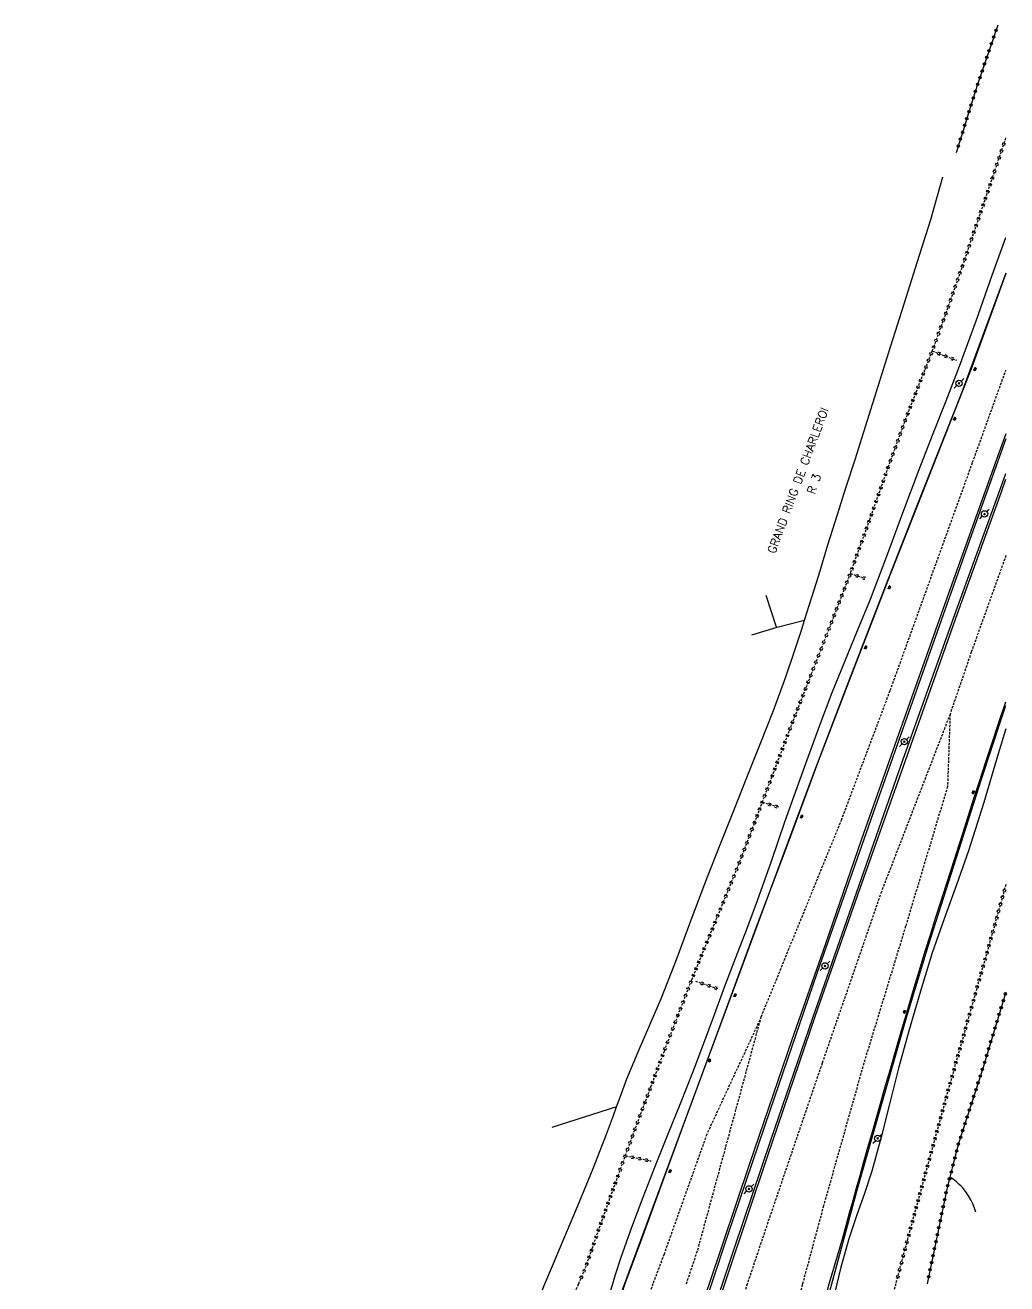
# Model space of a CAD drawing. Header units: millimetres. Extents: x 145000 to 146000, y 128000 to 128940.
# Drawn here: x 145794.4 to 146000.2, y 128676 to 128939.8 of the extents above; entities that cross this region are included whole.
import ezdxf
from ezdxf.enums import TextEntityAlignment as Align

# ---------------------------------------------------------------- set-up
doc = ezdxf.new("R2010")
doc.units = ezdxf.units.MM
doc.linetypes.add('DASHED', pattern=[0.75, 0.5, -0.25])
doc.layers.get('0').update_dxf_attribs({"linetype": 'CONTINUOUS'})
for name, color, linetype in [('W0001', 6, 'DASHED'), ('W0008', 7, 'CONTINUOUS'), ('W0010', 4, 'CONTINUOUS'), ('W0211', 2, 'CONTINUOUS'), ('W0220', 5, 'DASHED'), ('W0322', 7, 'CONTINUOUS'), ('W0323', 7, 'CONTINUOUS'), ('W0330', 7, 'CONTINUOUS'), ('W0401', 7, 'CONTINUOUS'), ('W0473', 7, 'CONTINUOUS'), ('W0989', 7, 'CONTINUOUS'), ('W0990', 7, 'CONTINUOUS')]:
    doc.layers.add(name, color=color, linetype=linetype)
doc.styles.get("Standard").update_dxf_attribs({"font": 'romans.shx', "width": 0.85})

# ---------------------------------------------------------------- blocks, each defined once
blk = doc.blocks.new('T401')
for p, q in [((-0.3, 0.3), (0, 0.3)), ((-0.3, -0.25), (-0.3, 0.3)), ((-0.3, 0.15), (0, 0.15)), ((-0.3, 0), (0, 0)), ((0, 0.3), (0, -0.25)), ((-0.3, -0.15), (0, -0.15)), ((-0.3, -0.25), (-0.3, -0.3)), ((-0.3, -0.3), (0, -0.3)), ((0, -0.3), (0, -0.25))]:
    blk.add_line(p, q)
blk = doc.blocks.new('T473')
for p, q in [((-0.166667, 0.166667), (0.166667, -0.166667)), ((-0.166667, -0.166667), (0.166667, 0.166667)), ((0.500001, 0.500001), (1.000002, 1.000002)), ((-1.000002, -1.000002), (-0.500001, -0.500001))]:
    blk.add_line(p, q)
blk.add_ellipse((0, 0), major_axis=(0.471405, 0.471405), ratio=1, start_param=5.4977871438, end_param=11.780972451)
blk = doc.blocks.new('t323o')
at = {"color": 0, "linetype": 'Continuous'}
for radius in [0.25, 0.15]:
    blk.add_circle((0, 0), radius, dxfattribs=at)
blk = doc.blocks.new('t220o')
at = {"color": 0, "linetype": 'Continuous'}
for p, q in [((-0.25, 0.25), (0.25, 0.25)), ((-0.25, -0.25), (0.25, -0.25))]:
    blk.add_line(p, q, dxfattribs=at)
blk = doc.blocks.new('t322o')
at = {"color": 0, "linetype": 'Continuous'}
for radius in [0.25, 0.15]:
    blk.add_circle((0, 0), radius, dxfattribs=at)

msp = doc.modelspace()

# ---------------------------------------------------------------- linework, layer by layer
at = {"layer": 'W0001'}
for points in [[(145948.72, 128731.96), (145956.65, 128751.38), (145965.52, 128773.18), (145975.77, 128800.39), (145993.03, 128848.18), (146000, 128867.48)], [(146000, 128828.62), (145992.75, 128808.4), (145988.3, 128795.4)], [(145988.3, 128795.4), (145973.91, 128758.18), (145961.49, 128722.26), (145949.4, 128686.77), (145945.8, 128676)], [(145988.3, 128795.4), (145987.77, 128780.21), (145978.98, 128750.93), (145970.22, 128722.21), (145961.78, 128692.35), (145957.38, 128676)], [(145948.72, 128731.96), (145937.3, 128707.32), (145928.35, 128682.21), (145926.02, 128676)], [(145933.04, 128676), (145935.41, 128683.08), (145948.72, 128731.96)], [(145926.02, 128676), (145917.35, 128652.77), (145904.86, 128622.13), (145893.02, 128596.3), (145878.54, 128566.61), (145861.31, 128533.95), (145846.65, 128508.01), (145828.67, 128478.3), (145812.86, 128452.14), (145799.39, 128432.43), (145799.39, 128432.43)], [(145945.8, 128676), (145937.39, 128650.84), (145922.19, 128604.56), (145911.06, 128569.23), (145900.21, 128533.69), (145886.04, 128485.75), (145875.85, 128449.42), (145860.3, 128391.04), (145854.44, 128367.35), (145845.33, 128329.58), (145837.28, 128293.78), (145829.85, 128257.97), (145822.78, 128221.26), (145816.02, 128183.55), (145814.8, 128176)], [(145957.38, 128676), (145957.33, 128675.82), (145953.9, 128662.47), (145946.79, 128635.01), (145943.68, 128622.42), (145935.06, 128585.33), (145928.15, 128552.72), (145920.15, 128512.53), (145911.25, 128465.68), (145905.79, 128434.72), (145903.93, 128415.85)]]:
    msp.add_lwpolyline(points, dxfattribs=at)
at = {"layer": 'W0008'}
for points in [[(146000, 128887.74), (145992.85, 128868.12), (145975.77, 128824.67), (145968.49, 128805.83), (145960.74, 128785.71), (145954.16, 128767.96), (145947.44, 128750.16), (145940.48, 128731.15), (145932.32, 128709.07), (145923.38, 128684.82), (145920.15, 128676)], [(146000, 128854.12), (145998.06, 128848.78), (145988.33, 128821.67), (145977.54, 128791.34), (145969.69, 128768.98), (145962.17, 128747.23), (145955.15, 128727.12), (145946.29, 128701.12), (145937.8, 128676)], [(145941.1, 128676), (145941.94, 128678.53), (145950.03, 128702.67), (145960.11, 128732.2), (145969.48, 128758.94), (145978.57, 128784.52), (145989.85, 128816.49), (145999.05, 128842.01), (146000, 128844.65)], [(145963, 128676.23), (145965.79, 128685.61), (145966.51, 128688.24), (145967.24, 128690.86), (145967.97, 128693.48), (145968.7, 128696.1), (145969.44, 128698.72), (145970.17, 128701.34), (145971.09, 128704.58), (145972.01, 128707.83), (145972.93, 128711.07), (145973.86, 128714.31), (145974.79, 128717.55), (145975.73, 128720.78), (145976.93, 128724.94), (145978.14, 128729.1), (145979.36, 128733.26), (145980.58, 128737.41), (145981.83, 128741.55), (145983.09, 128745.7), (145984.17, 128749.16), (145985.26, 128752.62), (145986.36, 128756.08), (145987.47, 128759.53), (145988.58, 128762.98), (145989.7, 128766.44), (145990.9, 128770.19), (145992.1, 128773.95), (145993.31, 128777.7), (145994.52, 128781.45), (145995.74, 128785.2), (145996.97, 128788.95), (145998.53, 128793.63), (146000, 128797.99)], [(145920.15, 128676), (145919.77, 128674.95), (145915.01, 128662.4), (145909.67, 128648.85), (145903.87, 128634.49), (145896.07, 128616.08), (145894.42, 128612.48), (145890.59, 128604.11), (145886, 128594.12), (145878.01, 128577.74), (145873.82, 128569.4), (145864.37, 128550.83), (145855.87, 128535.11), (145846.57, 128518.54), (145838.88, 128505.65), (145825.53, 128484.32), (145812.15, 128462.51), (145797.75, 128439.63), (145794.44, 128434.41)], [(145937.8, 128676), (145936.85, 128673.17), (145929.42, 128650.9), (145919.86, 128621.79), (145912.17, 128598.01), (145902.68, 128567.78), (145896.13, 128546.36), (145887.36, 128517.08), (145880.23, 128492.9), (145871.99, 128463.58), (145863.13, 128431.39), (145856.79, 128406.42), (145855.56, 128401.84)], [(145858.35, 128401.68), (145859.23, 128405), (145866.41, 128431.71), (145870.12, 128445.24), (145876.26, 128467.13), (145881.74, 128486.72), (145887.71, 128507.33), (145893.8, 128527.7), (145901.6, 128553.63), (145910.5, 128582.1), (145919.2, 128609.57), (145926.3, 128631.26), (145932.47, 128649.85), (145941.1, 128676)], [(145913.41, 128440.88), (145917.95, 128468.96), (145922.99, 128498.02), (145928.46, 128526.8), (145935.03, 128559.55), (145939.74, 128581.28), (145946.21, 128609.37), (145950.43, 128627.24), (145956.32, 128650.7), (145959.59, 128663.2), (145962.94, 128676)], [(145962.94, 128676), (145963, 128676.23)]]:
    msp.add_lwpolyline(points, dxfattribs=at)
at = {"layer": 'W0010'}
for points in [[(146000, 128887.79), (145990.57, 128862.32), (145981.19, 128838.71), (145974.76, 128822.26), (145966.59, 128801.09), (145959.91, 128783.54), (145953.03, 128765.16), (145943.24, 128738.68), (145934.7, 128715.64), (145926.29, 128692.84), (145920.03, 128676)], [(146000, 128853.07), (145993.17, 128833.92), (145982.53, 128804.01), (145972.58, 128775.92), (145960.38, 128741.06), (145950.6, 128712.48), (145941.74, 128686.31), (145938.29, 128676)], [(145940.61, 128676), (145943.06, 128683.34), (145950.8, 128706.34), (145959.54, 128731.75), (145968.23, 128756.54), (145978.07, 128784.79), (145989.02, 128815.51), (145998.92, 128842.87), (146000, 128845.84)], [(145963.5, 128676), (145968.88, 128695.9), (145979, 128731.29), (145983.77, 128746.94), (145994.89, 128781.76), (145999.06, 128794.45), (146000, 128797.21)], [(145920.03, 128676), (145916.04, 128665.28), (145907.66, 128643.93), (145898.74, 128622.59), (145891.06, 128605.33), (145880.74, 128583.46), (145873.26, 128568.41), (145863, 128548.56), (145852.09, 128528.87), (145841.09, 128509.91), (145825.55, 128484.71), (145818.15, 128473.04), (145806.34, 128454.15), (145803.86, 128451.82)], [(145938.29, 128676), (145932.06, 128657.34), (145924.46, 128634.17), (145915.2, 128605.99), (145903.4, 128568.56), (145891.65, 128530.09), (145883.36, 128501.95), (145875.53, 128474.85), (145866.45, 128442.31), (145860.37, 128419.24), (145855.79, 128401.83)], [(145858.07, 128401.69), (145861.24, 128413.94), (145869.67, 128445.51), (145876.35, 128469.54), (145884.86, 128499.29), (145891.89, 128523), (145897.53, 128541.92), (145903.26, 128560.74), (145909.04, 128579.31), (145913.7, 128594.15), (145920.85, 128616.39), (145927.95, 128637.77), (145935.98, 128662.19), (145940.61, 128676)], [(145909.86, 128415.37), (145913.56, 128440.21), (145920.37, 128481.53), (145923.34, 128497.96), (145927.35, 128519.31), (145930.17, 128534.05), (145933.73, 128551.48), (145937.45, 128568.99), (145942.89, 128593.37), (145947.35, 128612.54), (145953.69, 128638.46), (145960.41, 128664.59), (145963.5, 128676)]]:
    msp.add_lwpolyline(points, dxfattribs=at)
at = {"layer": 'W0211'}
for points in [[(145917.58, 128676), (145918.17, 128677.94), (145919.33, 128681.58), (145921.6, 128687.89), (145923.99, 128694.16), (145926.42, 128700.42), (145929.08, 128707.11), (145931.78, 128713.79), (145934.43, 128720.49), (145936.68, 128726.46), (145938.89, 128732.44), (145941.11, 128738.41), (145943.39, 128744.39), (145945.69, 128750.36), (145947.94, 128756.35), (145950.86, 128764.56), (145953.7, 128772.79), (145956.59, 128781.01), (145958.88, 128787.32), (145961.19, 128793.62), (145963.58, 128799.9), (145966.22, 128806.44), (145968.93, 128812.95), (145971.59, 128819.48), (145975.06, 128828.52), (145978.42, 128837.59), (145981.83, 128846.65), (145984.64, 128853.87), (145987.48, 128861.08), (145990.27, 128868.32), (145993.76, 128877.85), (145997.15, 128887.42), (146000, 128895.32)], [(146000, 128792.32), (145998.36, 128787.08), (145995.37, 128776.88), (145992.19, 128766.74), (145989.67, 128759.62), (145987.06, 128752.52), (145984.58, 128745.38), (145982.08, 128737.35), (145979.74, 128729.26), (145977.5, 128721.16), (145975.66, 128713.96), (145973.89, 128706.74), (145971.9, 128699.59), (145970.33, 128694.92), (145968.67, 128690.27), (145967.12, 128685.6), (145965.43, 128679.47), (145964.58, 128676)], [(145917.05, 128674.28), (145917.58, 128676)], [(145964.58, 128676), (145963.92, 128673.28)]]:
    msp.add_lwpolyline(points, dxfattribs=at)
at = {"layer": 'W0220'}
for points in [[(145910.46, 128676), (145911.9, 128679.39), (145913.3, 128683.42), (145915.32, 128689.21), (145918.69, 128698.59), (145920.25, 128702.85), (145922.11, 128707.96), (145925.59, 128717.3), (145928.41, 128724.79), (145931.27, 128732.27), (145934.17, 128739.73), (145937.31, 128747.49), (145940.49, 128755.23), (145943.63, 128762.99), (145947.34, 128772.62), (145948.95, 128776.91), (145950.97, 128782.27), (145954.62, 128791.92), (145958.92, 128802.99), (145963.26, 128814.04), (145967.4, 128824.87), (145967.49, 128825.12), (145971.46, 128836.12), (145975.34, 128847.15), (145979.35, 128858.13), (145981.19, 128862.89), (145983.07, 128867.64), (145984.55, 128871.51), (145984.9, 128872.4), (145988.21, 128881.51), (145991.38, 128890.67), (145994.5, 128899.85), (145997.22, 128907.86), (145999.91, 128915.89), (146000, 128916.17)], [(145984.55, 128871.51), (145989.63, 128869.55)], [(145967.4, 128824.87), (145970.39, 128823.87)], [(145948.95, 128776.91), (145952.49, 128775.89)], [(146000, 128759.68), (145997.14, 128749.41), (145992.44, 128732.77), (145987.76, 128716.13), (145983.21, 128699.46), (145979.4, 128685.41), (145976.9, 128676)], [(145934.91, 128739.43), (145939.52, 128737.9)], [(145920.25, 128702.85), (145925.62, 128701.76)], [(145878.58, 128607.1), (145881.31, 128612.9), (145882.61, 128615.68), (145884.03, 128618.71), (145886.8, 128624.5), (145890.38, 128631.64), (145894.03, 128638.76), (145897.52, 128645.95), (145899.52, 128650.43), (145901.47, 128654.94), (145903.4, 128659.45), (145906.25, 128666.09), (145909.08, 128672.74), (145910.46, 128676)], [(145976.9, 128676), (145975.67, 128671.35), (145972.32, 128657.2), (145970.83, 128649.73), (145969.44, 128642.25), (145967.96, 128634.78), (145965.96, 128626.12), (145963.83, 128617.49), (145961.78, 128608.84), (145958.41, 128593.04), (145955.28, 128577.19), (145952.15, 128561.34)]]:
    msp.add_lwpolyline(points, dxfattribs=at)
at = {"layer": 'W0322'}
msp.add_lwpolyline([(145998.32, 128939.79), (145997.45, 128937.35), (145994.12, 128927.53), (145992.59, 128922.71), (145991.08, 128917.89), (145989.57, 128913.06)], dxfattribs=at)
at = {"layer": 'W0323'}
msp.add_lwpolyline([(146000, 128737.15), (145995.14, 128721.14), (145990.09, 128705.43), (145988.77, 128700.31), (145987.62, 128695.83), (145983.5, 128676)], dxfattribs=at)
at = {"layer": 'W0330'}
for points in [[(145984.25, 128899.06), (145986.8, 128908.03)], [(145903.37, 128676), (145905.19, 128680.25), (145907.57, 128685.89), (145910.55, 128693.03), (145913.48, 128700.19), (145916.31, 128707.38), (145917.73, 128711.24), (145918.4, 128713.08), (145919.12, 128715.1), (145920.57, 128718.94), (145922.92, 128724.63), (145925.39, 128730.27), (145927.8, 128735.93), (145931.09, 128744.35), (145934.27, 128752.81), (145937.48, 128761.26), (145940.21, 128768.22), (145942.98, 128775.17), (145945.72, 128782.12), (145948.5, 128789.13), (145951.26, 128796.15), (145953.87, 128803.21), (145955.57, 128808.18), (145957.2, 128813.17), (145957.82, 128815.12), (145958.8, 128818.17), (145960.77, 128824.52), (145962.7, 128830.89), (145964.67, 128837.24), (145966.52, 128843.01), (145968.39, 128848.78), (145970.25, 128854.54), (145972.14, 128860.55), (145974, 128866.56), (145975.87, 128872.57), (145978.66, 128881.4), (145981.46, 128890.23), (145984.25, 128899.06)], [(145951.92, 128813.59), (145949.74, 128820.28)], [(145946.72, 128812.03), (145952.09, 128813.64), (145957.82, 128815.12)], [(145918.4, 128713.08), (145904.83, 128708.75)], [(145993.71, 128691.03), (145993.42, 128691.85), (145993.08, 128692.75), (145992.67, 128693.62), (145992.19, 128694.45), (145991.91, 128694.87), (145991.6, 128695.29), (145991.28, 128695.69), (145990.95, 128696.09), (145990.6, 128696.47), (145990.24, 128696.83), (145989.93, 128697.11), (145989.62, 128697.38), (145989.3, 128697.65), (145988.96, 128697.9), (145988.62, 128698.14), (145988.27, 128698.37)], [(145902.78, 128674.61), (145903.37, 128676)]]:
    msp.add_lwpolyline(points, dxfattribs=at)

# ---------------------------------------------------------------- block references
at = {"layer": 'W0220'}
for p, rotation in [((145999.1, 128913.46), 71.494424014594), ((145999.57, 128914.88), 71.494424014594), ((145998.14, 128910.61), 71.494424014594), ((145998.62, 128912.03), 71.494424014594), ((145997.19, 128907.77), 71.20761268305947), ((145997.67, 128909.19), 71.494424014594), ((145996.22, 128904.93), 71.20761268305947), ((145996.71, 128906.35), 71.20761268305947), ((145995.26, 128902.09), 71.20761268305947), ((145995.74, 128903.51), 71.20761268305947), ((145994.78, 128900.67), 71.20761268305947), ((145993.81, 128897.83), 71.2285708589479), ((145994.29, 128899.25), 71.2285708589479), ((145992.84, 128894.99), 71.2285708589479), ((145993.33, 128896.41), 71.2285708589479), ((145991.88, 128892.14), 71.2285708589479), ((145992.36, 128893.57), 71.2285708589479), ((145990.91, 128889.31), 70.89769928003248), ((145991.4, 128890.72), 71.2285708589479), ((145989.92, 128886.47), 70.89769928003248), ((145990.41, 128887.89), 70.89769928003248), ((145988.94, 128883.64), 70.89769928003248), ((145989.43, 128885.06), 70.89769928003248), ((145987.95, 128880.81), 70.04113903040071), ((145988.45, 128882.22), 70.89769928003248), ((145987.44, 128879.4), 70.04113903040071), ((145986.41, 128876.58), 70.04113903040071), ((145986.93, 128877.99), 70.04113903040071), ((145985.39, 128873.76), 70.04113903040071), ((145985.9, 128875.17), 70.04113903040071), ((145984.34, 128870.95), 68.95355372790213), ((145984.88, 128872.35), 68.98386959293639), ((145985.95, 128870.97), 338.9125745013415), ((145987.35, 128870.43), 338.9125745013415), ((145983.26, 128868.15), 68.95355372790213), ((145983.8, 128869.55), 68.95355372790213), ((145988.75, 128869.89), 338.9125745013415), ((145982.16, 128865.35), 68.49445321317297), ((145982.71, 128866.75), 68.49445321317297), ((145981.07, 128862.56), 68.80701102380925), ((145981.62, 128863.96), 68.49445321317297), ((145979.98, 128859.77), 68.80701102380925), ((145980.52, 128861.16), 68.80701102380925), ((145979.44, 128858.37), 68.80701102380925), ((145978.41, 128855.55), 69.94193193343685), ((145978.92, 128856.96), 69.94193193343685), ((145977.38, 128852.73), 69.94193193343685), ((145977.89, 128854.14), 69.94193193343685), ((145976.35, 128849.92), 69.94193193343685), ((145976.86, 128851.32), 69.94193193343685), ((145975.32, 128847.1), 70.6336331529232), ((145975.83, 128848.51), 69.94193193343685), ((145974.33, 128844.27), 70.6336331529232), ((145974.82, 128845.68), 70.6336331529232), ((145973.33, 128841.44), 70.6336331529232), ((145973.83, 128842.85), 70.6336331529232), ((145972.34, 128838.61), 70.6336331529232), ((145972.83, 128840.02), 70.6336331529232), ((145971.84, 128837.19), 70.6336331529232), ((145970.83, 128834.37), 70.15592708829836), ((145971.34, 128835.78), 70.15592708829836), ((145969.81, 128831.54), 70.15592708829836), ((145970.32, 128832.95), 70.15592708829836), ((145968.79, 128828.72), 70.15592708829836), ((145969.3, 128830.13), 70.15592708829836), ((145967.77, 128825.9), 70.15592708829836), ((145968.28, 128827.31), 70.15592708829836), ((145966.72, 128823.09), 69.07848438263188), ((145967.25, 128824.49), 69.07848438263188), ((145968.82, 128824.39), 341.5305771862955), ((145970.24, 128823.92), 341.5305771862955), ((145965.65, 128820.29), 69.07848438263188), ((145966.18, 128821.69), 69.07848438263188), ((145964.57, 128817.49), 69.07848438263188), ((145965.11, 128818.89), 69.07848438263188), ((145964.04, 128816.09), 69.07848438263188), ((145962.96, 128813.29), 68.59478461718396), ((145963.5, 128814.69), 69.07848438263188), ((145961.87, 128810.49), 68.59478461718396), ((145962.41, 128811.89), 68.59478461718396), ((145960.77, 128807.7), 68.59478461718396), ((145961.32, 128809.1), 68.59478461718396), ((145959.68, 128804.91), 68.59478461718396), ((145960.22, 128806.3), 68.59478461718396), ((145958.58, 128802.11), 68.73999701592845), ((145959.13, 128803.51), 68.59478461718396), ((145957.5, 128799.32), 68.73999701592845), ((145958.04, 128800.72), 68.73999701592845), ((145956.41, 128796.52), 68.73999701592845), ((145956.95, 128797.92), 68.73999701592845), ((145955.86, 128795.12), 68.73999701592845), ((145954.78, 128792.33), 68.73999701592845), ((145955.32, 128793.73), 68.73999701592845), ((145953.71, 128789.52), 69.27949524460433), ((145954.24, 128790.93), 69.27949524460433), ((145952.65, 128786.72), 69.27949524460433), ((145953.18, 128788.12), 69.27949524460433), ((145951.59, 128783.91), 69.27949524460433), ((145952.12, 128785.32), 69.27949524460433), ((145950.53, 128781.11), 69.40295727561063), ((145951.06, 128782.51), 69.27949524460433), ((145949.47, 128778.3), 69.40295727561063), ((145950, 128779.7), 69.40295727561063), ((145948.42, 128775.49), 69.40598057649167), ((145948.95, 128776.89), 69.40598057649167), ((145950.4, 128776.5), 343.8580205596169), ((145951.84, 128776.08), 343.8580205596169), ((145947.36, 128772.68), 69.40598057649167), ((145947.89, 128774.08), 69.40598057649167), ((145946.82, 128771.28), 68.91543370961345), ((145945.75, 128768.48), 68.91543370961345), ((145946.29, 128769.88), 68.91543370961345), ((145944.67, 128765.68), 68.91543370961345), ((145945.21, 128767.08), 68.91543370961345), ((145943.59, 128762.88), 68.0015456765645), ((145944.13, 128764.28), 68.91543370961345), ((145942.46, 128760.1), 68.0015456765645), ((145943.02, 128761.49), 68.0015456765645), ((145941.34, 128757.32), 68.0015456765645), ((145941.9, 128758.71), 68.0015456765645), ((145999.25, 128756.97), 254.4194610993625), ((145999.65, 128758.42), 254.4194610993625), ((145940.21, 128754.54), 67.6113010574952), ((145940.78, 128755.93), 68.0015456765645), ((145998.84, 128755.53), 254.4194610993625), ((145939.07, 128751.77), 67.6113010574952), ((145939.64, 128753.15), 67.6113010574952), ((145998.04, 128752.64), 254.4194610993625), ((145998.44, 128754.08), 254.4194610993625), ((145937.92, 128748.99), 67.6113010574952), ((145938.5, 128750.38), 67.6113010574952), ((145997.23, 128749.75), 254.4194610993625), ((145997.63, 128751.19), 254.4194610993625), ((145937.35, 128747.61), 67.6113010574952), ((145996.42, 128746.86), 254.2262500727018), ((145996.82, 128748.31), 254.2262500727018), ((145936.23, 128744.83), 68.00789345150166), ((145936.79, 128746.22), 68.00789345150166), ((145995.6, 128743.97), 254.2262500727018), ((145996.01, 128745.42), 254.2262500727018), ((145935.11, 128742.04), 68.00789345150166), ((145935.67, 128743.43), 68.00789345150166), ((145994.79, 128741.09), 254.2262500727018), ((145995.19, 128742.53), 254.2262500727018), ((145933.99, 128739.26), 68.71428778177744), ((145934.54, 128740.65), 68.00789345150166), ((145936.33, 128738.96), 341.6805141401335), ((145937.75, 128738.49), 341.6805141401335), ((145994.38, 128739.64), 254.2262500727018), ((145932.9, 128736.46), 68.71428778177744), ((145933.44, 128737.86), 68.71428778177744), ((145939.18, 128738.02), 341.6805141401335), ((145993.56, 128736.76), 254.2262500727018), ((145993.97, 128738.2), 254.2262500727018), ((145931.81, 128733.67), 68.71428778177744), ((145932.35, 128735.07), 68.71428778177744), ((145992.75, 128733.87), 254.2262500727018), ((145993.15, 128735.31), 254.2262500727018), ((145930.73, 128730.87), 69.10636786945105), ((145931.26, 128732.27), 69.10636786945105), ((145991.93, 128730.98), 254.3163889963334), ((145992.34, 128732.43), 254.3163889963334), ((145929.66, 128728.07), 69.10636786945105), ((145930.2, 128729.47), 69.10636786945105), ((145991.12, 128728.09), 254.3163889963334), ((145991.53, 128729.54), 254.3163889963334), ((145928.59, 128725.26), 69.10636786945105), ((145929.13, 128726.67), 69.10636786945105), ((145990.31, 128725.21), 254.3163889963334), ((145990.72, 128726.65), 254.3163889963334), ((145928.06, 128723.86), 69.36019152988193), ((145989.91, 128723.76), 254.3163889963334), ((145927, 128721.05), 69.36019152988193), ((145927.53, 128722.46), 69.36019152988193), ((145989.1, 128720.87), 254.3163889963334), ((145989.5, 128722.32), 254.3163889963334), ((145925.94, 128718.25), 69.36019152988193), ((145926.47, 128719.65), 69.36019152988193), ((145988.28, 128717.98), 254.3163889963334), ((145988.69, 128719.43), 254.3163889963334), ((145924.89, 128715.44), 69.59863337186174), ((145925.42, 128716.84), 69.59863337186174), ((145987.48, 128715.09), 254.7207511287651), ((145987.88, 128716.54), 254.3163889963334), ((145923.85, 128712.62), 69.59863337186174), ((145924.37, 128714.03), 69.59863337186174), ((145986.69, 128712.2), 254.7207511287651), ((145987.09, 128713.65), 254.7207511287651), ((145922.8, 128709.81), 69.59863337186174), ((145923.33, 128711.22), 69.59863337186174), ((145986.29, 128710.75), 254.7207511287651), ((145921.76, 128707), 69.92961551219487), ((145922.28, 128708.41), 69.59863337186174), ((145985.5, 128707.86), 254.7207511287651), ((145985.9, 128709.31), 254.7207511287651), ((145920.73, 128704.18), 69.92961551219487), ((145921.25, 128705.59), 69.92961551219487), ((145984.71, 128704.97), 254.7207511287651), ((145985.11, 128706.41), 254.7207511287651), ((145920.22, 128702.77), 69.91751175793752), ((145921.72, 128702.55), 348.6122200473399), ((145923.19, 128702.25), 348.6122200473399), ((145924.66, 128701.96), 348.6122200473399), ((145983.92, 128702.07), 254.7207511287651), ((145984.32, 128703.52), 254.7207511287651), ((145919.19, 128699.95), 69.91751175793752), ((145919.7, 128701.36), 69.91751175793752), ((145983.13, 128699.18), 254.8177454576303), ((145983.53, 128700.62), 254.7207511287651), ((145918.17, 128697.13), 70.24761678542527), ((145918.67, 128698.55), 70.24761678542527), ((145982.35, 128696.28), 254.8177454576303), ((145982.74, 128697.73), 254.8177454576303), ((145917.15, 128694.31), 70.24761678542527), ((145917.66, 128695.72), 70.24761678542527), ((145981.95, 128694.83), 254.8177454576303), ((145916.14, 128691.49), 70.24761678542527), ((145916.65, 128692.9), 70.24761678542527), ((145981.17, 128691.94), 254.8177454576303), ((145981.56, 128693.39), 254.8177454576303), ((145915.13, 128688.66), 70.73156633998775), ((145915.63, 128690.07), 70.24761678542527), ((145980.38, 128689.04), 254.8177454576303), ((145980.78, 128690.49), 254.8177454576303), ((145914.14, 128685.83), 70.73156633998775), ((145914.63, 128687.25), 70.73156633998775), ((145979.6, 128686.15), 254.8177454576303), ((145979.99, 128687.6), 254.8177454576303), ((145913.15, 128683), 70.94460489106407), ((145913.64, 128684.41), 70.73156633998775), ((145978.82, 128683.25), 255.1603038981124), ((145979.21, 128684.7), 255.1603038981124), ((145912.66, 128681.58), 70.94460489106407), ((145978.06, 128680.35), 255.1603038981124), ((145978.44, 128681.8), 255.1603038981124), ((145911.64, 128678.76), 66.96484277209835), ((145912.17, 128680.16), 70.94460489106407), ((145977.67, 128678.9), 255.1603038981124), ((145911.05, 128677.38), 66.96484277209835), ((145977.29, 128677.45), 255.1603038981124)]:
    msp.add_blockref('t220o', p, dxfattribs=dict(at, rotation=rotation))
at = {"layer": 'W0322'}
for p, rotation in [((145997.44, 128937.31), 251.2820164517673), ((145997.94, 128938.73), 250.4907174464664), ((145996.48, 128934.47), 251.2820164517673), ((145996.96, 128935.89), 251.2820164517673), ((145995.51, 128931.63), 251.2820164517673), ((145996, 128933.05), 251.2820164517673), ((145994.55, 128928.79), 251.2820164517673), ((145995.03, 128930.21), 251.2820164517673), ((145993.62, 128925.94), 252.2816589558927), ((145994.07, 128927.37), 252.2816589558927), ((145992.7, 128923.08), 252.2816589558927), ((145993.16, 128924.51), 252.2816589558927), ((145992.25, 128921.65), 252.6615215418782), ((145991.36, 128918.79), 252.6615215418782), ((145991.81, 128920.22), 252.6615215418782), ((145990.47, 128915.92), 252.6648975740779), ((145990.91, 128917.36), 252.6648975740779), ((145990.02, 128914.49), 252.6648975740779)]:
    msp.add_blockref('t322o', p, dxfattribs=dict(at, rotation=rotation))
at = {"layer": 'W0323'}
for p, rotation in [((145999.88, 128736.77), 253.1193308187568), ((145999.01, 128733.9), 253.1193308187568), ((145999.45, 128735.33), 253.1193308187568), ((145998.14, 128731.03), 253.1193308187568), ((145998.58, 128732.46), 253.1193308187568), ((145997.27, 128728.16), 253.1193308187568), ((145997.71, 128729.59), 253.1193308187568), ((145996.4, 128725.28), 253.1193308187568), ((145996.83, 128726.72), 253.1193308187568), ((145995.96, 128723.85), 253.1193308187568), ((145995.09, 128720.98), 252.1776877426934), ((145995.53, 128722.41), 253.1193308187568), ((145994.17, 128718.12), 252.1776877426934), ((145994.63, 128719.55), 252.1776877426934), ((145993.25, 128715.27), 252.1776877426934), ((145993.71, 128716.69), 252.1776877426934), ((145992.33, 128712.41), 252.1776877426934), ((145992.79, 128713.84), 252.1776877426934), ((145991.42, 128709.55), 252.1776877426934), ((145991.88, 128710.98), 252.1776877426934), ((145990.96, 128708.13), 252.1776877426934), ((145990.05, 128705.27), 255.5666243696), ((145990.5, 128706.7), 252.1776877426934), ((145989.3, 128702.36), 255.5666243696), ((145989.67, 128703.82), 255.5666243696), ((145988.55, 128699.46), 255.561413577913), ((145988.93, 128700.91), 255.5666243696), ((145987.81, 128696.55), 255.561413577913), ((145988.18, 128698), 255.561413577913), ((145987.16, 128693.62), 258.2539826488688), ((145987.47, 128695.09), 258.2539826488688), ((145986.85, 128692.15), 258.2539826488688), ((145986.24, 128689.22), 258.2539826488688), ((145986.55, 128690.69), 258.2539826488688), ((145985.63, 128686.28), 258.2539826488688), ((145985.94, 128687.75), 258.2539826488688), ((145985.02, 128683.34), 258.2539826488688), ((145985.33, 128684.81), 258.2539826488688), ((145984.41, 128680.41), 258.2539826488688), ((145984.72, 128681.87), 258.2539826488688), ((145984.11, 128678.94), 258.2539826488688), ((145983.8, 128677.47), 258.2539826488688)]:
    msp.add_blockref('t323o', p, dxfattribs=dict(at, rotation=rotation))
at = {"layer": 'W0401'}
for p, rotation in [((145993.41, 128867.76), 158.5381335998946), ((145989.12, 128857.33), 158.5381335998946), ((145975.45, 128821.98), 158.8902161912304), ((145970.45, 128809.43), 158.8902161912304), ((145993.31, 128778.99), 342.1119138562023), ((145957.08, 128773.97), 159.6742399456778), ((145943.08, 128736.5), 159.9064117359449), ((145978.9, 128732.98), 343.6747140722673), ((145937.75, 128722.82), 159.7219146660845), ((145929.48, 128699.62), 159.7573770082552)]:
    msp.add_blockref('T401', p, dxfattribs=dict(at, rotation=rotation))
at = {"layer": 'W0473'}
for p in [(145990.17, 128864.73), (145995.52, 128837.35), (145978.72, 128789.63)]:
    msp.add_blockref('T473', p, dxfattribs=at)
at = {"layer": 'W0473', "rotation": 359.9999899820874}
for p in [(145962.09, 128742.63), (145973.14, 128706.49), (145946.16, 128695.89)]:
    msp.add_blockref('T473', p, dxfattribs=at)

# ---------------------------------------------------------------- texts
at = {"layer": 'W0989'}
msp.add_text('GRAND RING DE CHARLEROI', height=1.75, rotation=69.6401, dxfattribs=at).set_placement((145956.41, 128844.37), align=Align.MIDDLE_CENTER)
at = {"layer": 'W0990'}
msp.add_text('R 3', height=1.75, rotation=70.8684, dxfattribs=at).set_placement((145959.78, 128843.65), align=Align.MIDDLE_CENTER)

doc.saveas('drawing.dxf')
